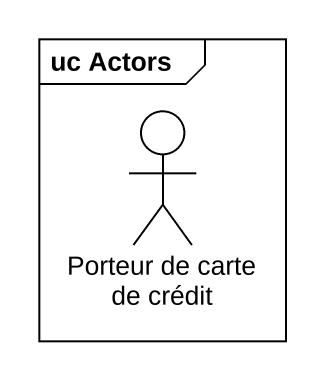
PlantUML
@startuml
mainframe uc Actors
actor "Porteur de carte de crédit" as Porteur_de_carte_de_crédit
@enduml
